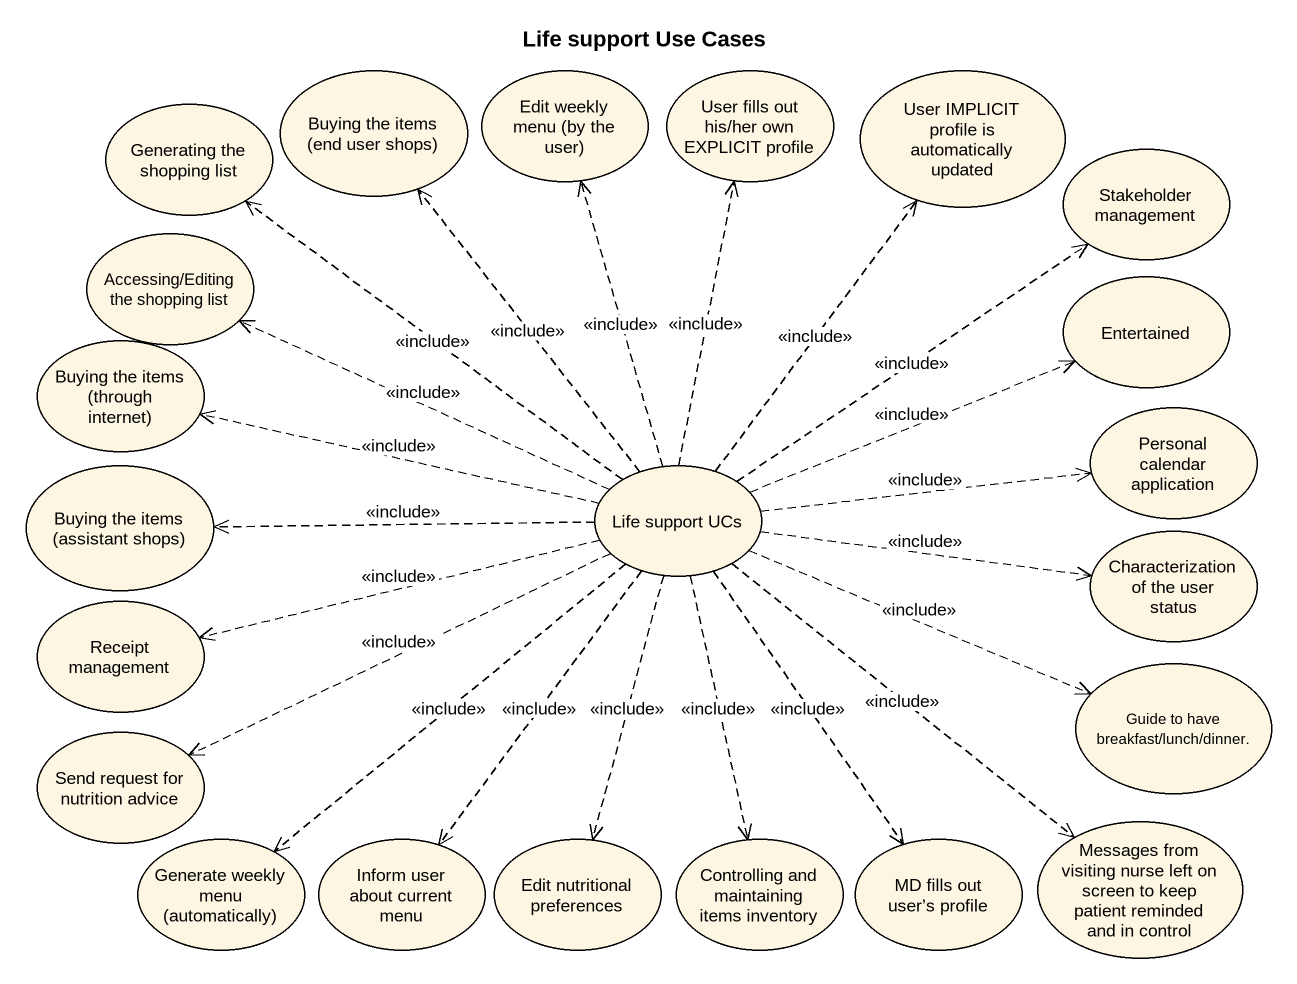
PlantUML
@startuml
title Life support Use Cases
usecase "Buying the items (end user shops)" as Buying_the_items_end_user
usecase "Edit weekly menu (by the user)" as Edit_weekly_menu_by_the_user
usecase "User fills out his/her own EXPLICIT profile" as User_fills_out_his_her_own
usecase "User IMPLICIT profile is automatically updated" as User_IMPLICIT_profile_is
usecase "Generating the shopping list" as Generating_the_shopping_list
usecase "Stakeholder management" as Stakeholder_management
usecase "Accessing/Editing the shopping list" as Accessing_Editing_the
usecase Entertained
usecase "Buying the items (through internet)" as Buying_the_items_through
usecase "Personal calendar application" as Personal_calendar
usecase "Buying the items (assistant shops)" as Buying_the_items_assistant
usecase "Life support UCs" as Life_support_UCs
usecase "Characterization of the user status" as Characterization_of_the
usecase "Receipt management" as Receipt_management
usecase "Guide to have breakfast/lunch/dinner." as Guide_to_have_breakfast
usecase "Send request for nutrition advice" as Send_request_for_nutrition
usecase "Generate weekly menu (automatically)" as Generate_weekly_menu
usecase "Inform user about current menu" as Inform_user_about_current
usecase "Edit nutritional preferences" as Edit_nutritional_preferences
usecase "Controlling and maintaining items inventory" as Controlling_and_maintaining
usecase "MD fills out user’s profile" as MD_fills_out_user_s_profile
usecase "Messages from visiting nurse left on screen to keep patient reminded and in control" as Messages_from_visiting
Life_support_UCs .up.> Buying_the_items_end_user : <<include>>
Life_support_UCs .up.> Edit_weekly_menu_by_the_user : <<include>>
Life_support_UCs .up.> User_fills_out_his_her_own : <<include>>
Life_support_UCs .up.> User_IMPLICIT_profile_is : <<include>>
Life_support_UCs .up.> Generating_the_shopping_list : <<include>>
Life_support_UCs .up.> Stakeholder_management : <<include>>
Life_support_UCs .left.> Accessing_Editing_the : <<include>>
Life_support_UCs .right.> Entertained : <<include>>
Life_support_UCs .left.> Buying_the_items_through : <<include>>
Life_support_UCs .right.> Personal_calendar : <<include>>
Life_support_UCs .left.> Buying_the_items_assistant : <<include>>
Life_support_UCs .right.> Characterization_of_the : <<include>>
Life_support_UCs .left.> Receipt_management : <<include>>
Life_support_UCs .right.> Guide_to_have_breakfast : <<include>>
Life_support_UCs .left.> Send_request_for_nutrition : <<include>>
Life_support_UCs ..> Generate_weekly_menu : <<include>>
Life_support_UCs ..> Inform_user_about_current : <<include>>
Life_support_UCs ..> Edit_nutritional_preferences : <<include>>
Life_support_UCs ..> Controlling_and_maintaining : <<include>>
Life_support_UCs ..> MD_fills_out_user_s_profile : <<include>>
Life_support_UCs ..> Messages_from_visiting : <<include>>
@enduml
